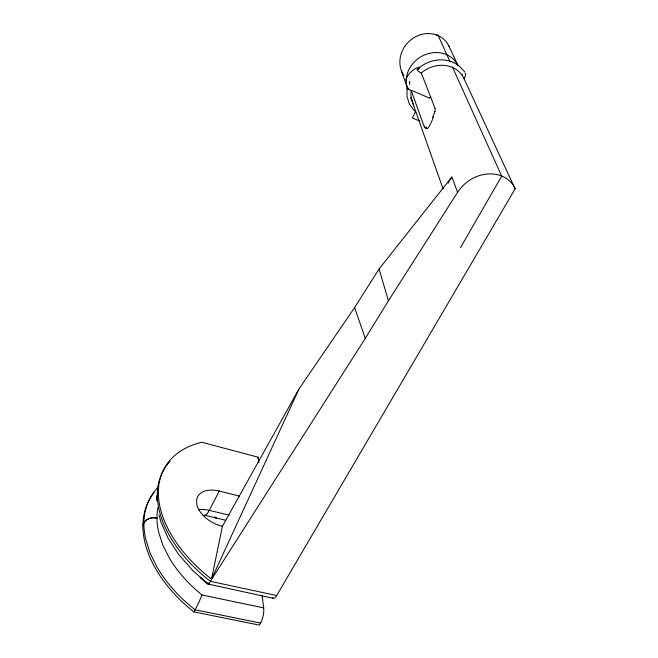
<?xml version="1.0" encoding="UTF-8"?>
<svg xmlns="http://www.w3.org/2000/svg" width="658" height="658" viewBox="0 0 658 658"><rect width="100%" height="100%" fill="white"/><g stroke="black" fill="none" stroke-linecap="round" stroke-linejoin="round"><path stroke-width="0.99" d="M406.965 88.468L407.631 89.414M258.89 462.558L258.109 457.203L201.85 442.258A122.816 74.954 30.3 0 0 158.339 493.13A122.775 74.905 30.2 0 0 211.531 579.106L222.396 526.31L299.012 388.936L354.596 307.582L379.074 269.007L451.873 176.969L457.598 192.284L388.426 300.788L365.28 338.409L210.346 581.318L276.681 595.539L515.099 188.895L464.063 78.738C464.745 77.274 466.958 73.844 464.91 72.98M435.135 111.424L432.495 117.486M158.339 493.13L157.229 495.441A10.454 7.723 -10.1 0 0 157.056 495.828L157.048 495.91A10.306 7.986 -8.3 0 0 157.484 501.166M211.531 579.106L299.012 388.936M262.131 595.712L263.677 607.869A10.882 3.66 -78.3 0 1 260.552 623.052L259.351 625.1L193.855 611.882A120.496 77.397 30.5 0 1 142.901 525.298L143.905 523.217A10.289 7.83 -0.3 0 1 144.077 522.847L144.127 522.781M239.323 496.058L219.262 491.065L209.302 510.378A16.179 4.45 -75.4 0 1 204.005 515.041M415.609 111.638L412.344 117.963L419.845 121.105M257.591 458.182L258.109 457.203M193.855 611.882L194.998 609.76A120.636 77.241 30.5 0 1 156.81 566.785L149.983 552.852L145.583 538.672A120.603 77.225 30.5 0 1 143.905 523.217A120.636 77.266 30.5 0 1 158.529 486.723M460.444 247.77L501.7 176.13L452.375 66.919M429.74 98.174L430.768 96.422M450.73 178.655L451.799 177.068M166.203 465.856L161.81 473.415L158.94 481.491A122.627 75.111 30.3 0 0 157.303 495.293A122.577 75.053 30.3 0 0 210.346 581.31M166.441 465.535L168.135 463.339M168.39 463.035L168.909 462.434M426.277 127.487L425.389 128.088M417.814 69.164C427.042 60.133 442.061 57.073 453.839 62.675M448.435 46.076L449.159 46.553L458.083 65.825A27.751 24.436 -31.5 0 0 423.546 55.395A27.751 24.436 -31.5 0 0 407.878 89.208M194.998 609.76L260.552 623.052M263.677 607.869L201.907 594.98A111.375 70.439 30.4 0 1 169.32 558.009L162.921 545.309L158.701 532.371A111.301 70.39 30.4 0 1 156.941 518.265A111.358 70.447 30.4 0 1 157.961 507.441M273.333 598.319L208.273 584.082L193.049 570.84L178.787 554.62L168.226 538.499L161.202 522.715L158.923 514.811M204.885 515.304L225.743 520.272M229.214 515.173L209.302 510.378A25.53 16.376 27.4 0 0 198.428 509.736M215.289 517.624L216.408 518.043L214.779 516.9M412.295 90.672L429.345 98.017M453.263 62.346L458.478 65.331L464.721 71.755M208.273 584.082L200.131 577.379L208.405 584.411M414.663 111.128L409.523 104.4L406.998 96.52L407.063 88.353L411.225 90.574A28.401 24.798 -30.3 0 0 413.849 105.157M462.006 74.288L462.294 74.905M449.85 61.317L438.22 35.565A7.378 2.41 -65.8 0 0 436.583 35.195M418.924 66.919L419.475 68.342M418.718 69.23A3.89 1.184 30.4 0 0 417.337 70.192A3.89 1.184 30.4 0 0 421.309 73.038L435.144 108.603M411.349 90.878L424.262 126.895M401.248 70.505L407.434 88.016M412.426 102.138L443.081 188.871M354.596 307.582L365.28 338.409M379.074 269.007L388.426 300.788M403.856 75.325A27.068 24.379 -45.5 0 1 413.512 37.958A27.068 24.379 -45.5 0 1 449.175 46.586M448.147 183.237A33.287 25.942 -17.9 0 1 450.779 178.672M222.396 526.31A25.843 16.047 27.4 0 1 196.8 504.357L196.569 500.532A25.843 16.047 27.4 0 1 219.262 491.065M142.901 525.298A120.537 77.447 30.5 0 1 154.095 492.636M209.886 582.445A11.622 0.757 -64.9 0 1 208.751 582.832M276.681 595.539A10.98 3.816 -77.9 0 1 272.289 597.637M201.99 594.816A11.515 0.724 -65 0 1 194.546 610.912M143.979 522.732A10.117 7.723 0.5 0 1 156.933 518.274M144.086 522.847A10.158 7.797 -5.5 0 1 157.032 518.06M169.164 462.138A122.659 75.127 30.3 0 1 169.97 461.25M157.443 501.174A10.331 7.583 -11.1 0 1 157.237 495.852M457.664 192.317A34.216 28.845 -34.8 0 1 488.154 173.967A34.216 28.845 -34.8 0 1 515.296 188.788M421.285 72.98A28.401 24.798 -30.3 0 1 464.063 78.738M411.209 90.689A10.586 2.032 -87.5 0 1 411.332 91.01M405.846 80.153A10.306 4.269 -45 0 1 410.674 72.224A10.306 4.269 -45 0 1 418.611 67.42M409.506 84.397A11.671 0.559 -85.4 0 1 409.753 81.271M408.445 89.71A28.014 24.585 -31 0 1 408.256 88.04M411.883 99.917A28.179 24.675 -30.7 0 1 411.102 98.272M425.389 128.039A10.701 2.278 -87 0 1 424.426 126.106M433.425 116.927A10.906 1.949 -68.8 0 1 428.753 127.01A10.906 1.949 -68.8 0 1 426.442 127.167M434.987 108.743A10.725 4.466 -49.2 0 1 434.699 111.654M412.541 101.595A28.236 24.708 -30.6 0 1 410.781 97.433"/></g></svg>
